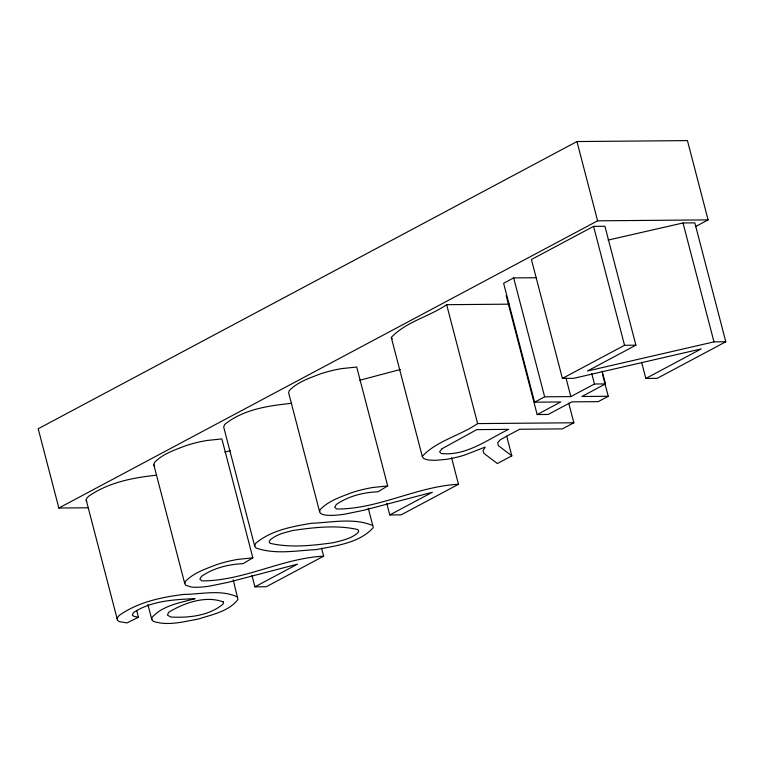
<?xml version="1.0" encoding="UTF-8"?>
<svg xmlns="http://www.w3.org/2000/svg" width="764" height="764" viewBox="0 0 764 764"><rect width="100%" height="100%" fill="white"/><g stroke="black" fill="none" stroke-linecap="round" stroke-linejoin="round"><path stroke-width="1.15" d="M233.201 579.819L237.957 599.501C228.703 611.525 211.943 614.628 198.201 619.079C183.618 621.648 167.698 626.222 153.192 621.294L151.807 619.594L151.94 617.522C162.57 605.451 180.285 602.739 195.116 598.651C174.192 599.597 151.339 600.685 133.385 612.671L132.344 615.211L134.139 616.405L138.427 617.274L136.632 610.341M251.929 575.292L254.937 586.838L297.492 564.147L228.808 582.168L209.985 586.045A40.053 9.827 -14.6 0 1 191.506 587.077L185.633 585.224L184.745 583.553L153.774 464.655L154.385 462.564C162.656 453.883 174.66 449.986 185.595 445.765A35.125 8.614 -14.6 0 1 207.225 440.456L221.875 438.918L252.846 557.825L243.143 563.651C228.531 564.3 213.586 567.929 201.467 576.381L199.872 579.131L201.849 580.888C243.554 581.041 281.983 558.293 323.649 556.163L321.539 548.084M184.745 583.553L185.356 581.471C193.626 572.79 205.631 568.894 216.575 564.663A35.125 8.614 -14.6 0 1 238.196 559.353L252.846 557.825M319.591 511.67L320.192 509.588C328.463 500.907 340.477 497.011 351.411 492.78A35.125 8.614 -14.6 0 1 373.033 487.47L387.682 485.942L356.712 367.035L342.062 368.563A35.125 8.614 -14.6 0 0 320.441 373.873C309.506 378.104 297.492 382 289.222 390.681L288.62 392.772L319.591 511.67L320.469 513.332L322.723 514.506L326.352 515.194A40.053 9.827 -14.6 0 0 344.831 514.153L363.654 510.285L432.338 492.264L389.774 514.955L386.765 503.409M254.651 545.897L255.653 543.366C271.096 530.273 292.192 526.511 311.616 523.273C331.624 522.538 353.866 517.486 372.784 525.594L373.233 527.647C359.338 543.204 335.635 545.763 316.134 549.612C296.356 550.567 275.011 554.845 255.95 547.922L254.651 545.897L223.68 426.99L224.683 424.459C243.277 409.313 268.575 405.694 291.752 403.316M506.704 436.225L511.823 455.85L497.374 463.547L483.87 453.319L483.01 450.75L485.15 447.102L464.34 455.182A32.871 8.06 -14.6 0 1 445.441 459.479L434.506 460.358L427.811 459.938L423.609 458.553L422.263 456.356L391.292 337.449C405.818 321.816 429.244 316.678 446.653 304.693L509.617 304.158M422.263 456.356C436.788 440.713 460.214 435.575 477.624 423.6L573.85 422.778L568.741 403.153M387.682 485.942L377.979 491.768C363.377 492.417 348.432 496.046 336.313 504.488L334.708 507.239L336.685 509.005C378.4 509.273 416.819 486.429 458.486 484.281L451.572 457.731M695.46 226.612L708.094 219.879L687.447 140.605L576.954 141.55L38.2 428.766L58.847 508.031L88.548 507.783M58.847 508.031L597.601 220.825L708.094 219.879M608.058 240.087L683.016 222.973L694.829 222.868L725.8 341.775L713.987 341.871L587.478 370.989L635.896 345.175L604.926 226.278L593.571 226.373L531.419 259.502L562.39 378.409L573.745 378.314L701.247 348.909L645.838 378.447L641.626 362.279M536.299 277.724L513.675 277.915L503.619 283.282L534.59 402.189L560.776 401.959L537.159 414.556L506.188 295.649M562.39 378.409L624.541 345.28L635.896 345.175M534.59 402.189L544.656 396.822L570.842 396.592L594.459 384.005L605.489 383.91L602.175 371.208M605.489 383.91L581.872 396.497L608.259 396.277L602.538 374.341M608.259 396.277L598.193 401.644L571.806 401.864L548.189 414.46L537.159 414.556M323.649 556.163L266.292 586.742L254.937 586.838M458.486 484.281L401.129 514.86L389.774 514.955M573.85 422.778L562.371 428.9L519.635 429.263L506.322 436.368L500.391 439.768L497.708 442.537L498.309 445.593L511.823 455.85M725.8 341.775L657.193 378.342L645.838 378.447M138.427 617.274L126.919 622.927L119.518 621.619A33.836 8.299 -14.6 0 1 119.862 614.953C138.609 601.956 161.624 597.152 183.895 594.411C201.448 594.268 221.445 589.149 237.709 597.142M359.72 380.262L400.355 369.499M224.883 452.145L230.451 450.617M156.429 475.227C132.965 477.596 108.65 482.466 88.891 496.056A33.836 8.299 -14.6 0 0 86.743 501.528M391.292 337.449L392.19 338.92M153.774 464.655L154.662 466.317M683.016 222.973L713.987 341.871M576.954 141.55L597.601 220.825M593.571 226.373L624.541 345.28M591.756 373.615L594.459 384.005M566.029 378.123L570.842 396.592M513.675 277.915L544.656 396.822M446.653 304.693L477.624 423.6M368.277 508.28L372.784 525.594M147.891 604.582L151.807 619.594M86.198 499.99L117.169 618.897M223.365 601.975L223.212 603.942C209.202 615.899 188.507 618.019 170.687 617.016L167.488 615.154L168.596 612.308C184.114 602.863 205.745 595.223 223.365 601.975M358.622 530.97L358.135 532.518C351.411 538.821 341.756 540.52 333.123 542.746C312.447 545.572 290.425 548.046 270.045 543.29L269.281 541.896L269.797 540.339C276.129 534.399 285.115 532.47 293.3 530.407C314.443 527.38 336.953 524.753 357.838 529.586L358.622 530.97M442.06 448.716L439.596 451.763L441.248 453.501C466.04 456.28 487.585 439.529 508.614 429.358L476.774 429.626L442.06 448.716"/></g></svg>
